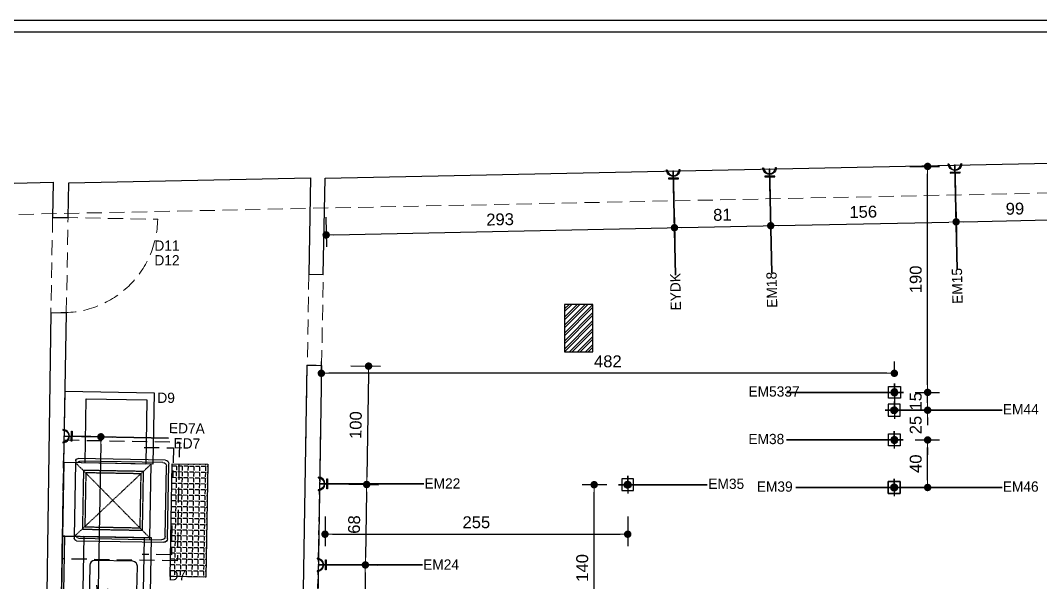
# Model space of a CAD drawing. Header units: centimetres. Extents: x 5488 to 20269, y -31398 to -19684.
# Drawn here: x 12233 to 13092, y -22398 to -21925 of the extents above; entities that cross this region are included whole.
import ezdxf
from ezdxf.enums import TextEntityAlignment as Align

# ---------------------------------------------------------------- set-up
doc = ezdxf.new("R2010")
doc.units = ezdxf.units.CM
doc.header["$PDMODE"] = 1
for name, pattern in [('( Hidden )', [0.375, 0.25, -0.125]), ('DASHED', [0.75, 0.5, -0.25]), ('HIDDEN', [9.524999999999999, 6.35, -3.175]), ('HIDDENX2', [19.049999999999997, 12.7, -6.349999999999998])]:
    doc.linetypes.add(name, pattern=pattern)
for name, color, linetype in [('-DWG_ANA', 7, 'Continuous'), ('ELEKTRİK', 10, 'Continuous'), ('S2000-002 Çizgi', 7, 'Continuous')]:
    doc.layers.add(name, color=color, linetype=linetype)
for name, color, linetype, lineweight in [('ELK', 1, 'Continuous', 35), ('xxx_Auto_Duvar_Duvar Gorunus 02', 251, 'Continuous', 9), ('xxx_Auto_Duvar_Duvar Plan Kesit', 7, 'Continuous', 30), ('xxx_Auto_Kaplama_Ahşap Tarama', 16, 'Continuous', 5), ('xxx_Auto_Tasiyici_Betonarme', 1, 'Continuous', 30), ('xxx_Auto_Tefris_Silik', 252, 'Continuous', 13)]:
    doc.layers.add(name, color=color, linetype=linetype, lineweight=lineweight)
doc.styles.add('AUTOBAN', font='')
doc.styles.add('TAKSİM', font='GOTHIC.TTF', dxfattribs={"height": 20})
doc.styles.get('AUTOBAN').set_extended_font_data('Helvetica Normal Tr')
doc.dimstyles.new('AUTO_DIM_1-50', dxfattribs={"dimtxt": 10, "dimasz": 6.25, "dimexe": 10, "dimexo": 10, "dimgap": 5, "dimtad": 1, "dimdec": 0, "dimzin": 0, "dimdsep": 46, "dimtxsty": 'AUTOBAN', "dimblk": 'DOT', "dimcen": 5, "dimclrd": 256, "dimclre": 256, "dimclrt": 256, "dimadec": 0, "dimazin": 0, "dimtfac": 1, "dimtdec": 0, "dimtix": 1, "dimtofl": 0, "dimtmove": 1, "dimatfit": 3, "dimfxl": 15, "dimfxlon": 1, "dimtolj": 1, "dimtzin": 0, "dimlwd": -1, "dimlwe": -1, "dimarcsym": 0})

# ---------------------------------------------------------------- blocks, each defined once
blk = doc.blocks.new('k2')
at = {"layer": 'xxx_Auto_Tasiyici_Betonarme'}
blk.add_lwpolyline([(-0.2400000000000091, 0), (-0.2400000000000091, -0.4000000000000057), (0, -0.4000000000000057), (0, 0)], close=True, dxfattribs=at)
blk = doc.blocks.new('A$C50025146')
at = {"layer": 'ELEKTRİK'}
for points in [[(16.0258407970905, 9.846670621633166), (16.5885051934838, 9.846670621633166), (16.5885051934838, 1.406704675742731), (16.0258407970905, 1.406704675742731)], [(6.940050297998823e-05, 5.345355450490388), (6.940050297998823e-05, 5.908019846885509), (22.50664525620232, 5.908019846885509), (22.50664525620232, 5.345355450490388)]]:
    blk.add_hatch(color=256, dxfattribs=at).paths.add_polyline_path(points)
h = blk.add_hatch(color=256, dxfattribs=at)
edge = h.paths.add_edge_path()
edge.add_line((23.70435837441619, 11.25333161261187), (23.70435837441619, 10.69066721622039))
edge.add_ellipse((23.70435837441619, 5.626687648689767), major_axis=(3.580774291992597, -3.580774291992606), ratio=0.9999999999999413, start_angle=134.9999999999983, end_angle=314.9999999999983)
edge.add_line((23.70435837441619, 0.5627080811555061), (23.70435837441619, 4.368476402305532e-05))
edge.add_ellipse((23.70435837441619, 5.626687648689767), major_axis=(3.978638102213783, 3.978638102213774), ratio=0.9999999999999128, start_angle=45.0000000000025, end_angle=225.0000000000025, ccw=False)
for points, elevation in [([(16.0258407970905, 1.406704675742731), (16.0258407970905, 9.846670621633166), (16.5885051934838, 9.846670621633166), (16.5885051934838, 1.406704675742731)], 4.791194770819646e-08), ([(6.940050297998823e-05, 5.908019846885509), (22.50664525620232, 5.908019846885509), (22.50664525620232, 5.345355450490388), (6.940050297998823e-05, 5.345355450490388)], 4.794507297291503e-08)]:
    blk.add_lwpolyline(points, close=True, dxfattribs=dict(at, elevation=elevation))
at = {"layer": 'ELEKTRİK', "elevation": 4.798666618537076e-08}
blk.add_lwpolyline([(23.70435837441437, 4.368476402305532e-05), (23.70435837441619, 0.5627080811555061, -0.9999999999999944), (23.70435837441619, 10.69066721622039), (23.70435837441619, 11.25333161261187, 0.9999999999999944)], format="xyb", close=True, dxfattribs=at)
blk = doc.blocks.new('A$C611F6802')
at = {"layer": '-DWG_ANA'}
h = blk.add_hatch(dxfattribs=at)
h.set_pattern_fill('ANSI31', color=1, style=0)
h.set_pattern_definition([(45, (-55670.14020227872, -22065.11067284289), (-0.08838834764831843, 0.08838834764831845), [])])
h.paths.add_polyline_path([(4.423971784401617, 7.700424825947266, 1), (10.13888412773802, 7.700424825947266, 1)])
at = {"layer": '-DWG_ANA', "color": 1}
for p, q in [((7.28142795606982, 7.700424825947266), (7.28142795606982, 15.25836134111159)), ((7.28142795606982, 15.25836134111159), (7.28142795606982, 0)), ((7.28142795606982, 7.629180670555797), (0, 7.629180670555797)), ((7.28142795606982, 7.629180670555797), (14.67722620816494, 7.629180670555797)), ((14.67722620816494, 7.629180670555797), (7.28142795606982, 7.629180670555797))]:
    blk.add_line(p, q, dxfattribs=at)
blk.add_lwpolyline([(2.28142795606982, 2.700424825947266), (12.28142795606982, 2.700424825947266), (12.28142795606982, 12.70042482594727), (2.28142795606982, 12.70042482594727)], close=True, dxfattribs=at)
blk.add_circle((7.28142795606982, 7.700424825947266), 2.857456171668203, dxfattribs=at)
blk = doc.blocks.new('_DOT')
at = {"color": 0, "linetype": 'ByBlock', "lineweight": 0}
blk.add_line((-0.5, 1e-16), (-1, 2e-16), dxfattribs=at)
at = {"linetype": 'ByBlock', "lineweight": 0, "const_width": 0.5}
blk.add_lwpolyline([(-0.25, 0, 1), (0.25, 0, 1)], format="xyb", close=True, dxfattribs=at)
blk = doc.blocks.new('*D206')
at = {"transparency": 16777216}
for p, q in [((12783.61546504206, -22084.85001358905), (12784.13434572477, -22109.84462826576)), ((12490.44630414742, -22090.93611718871), (12490.96518483014, -22115.93073186542)), ((12497.00628622623, -22105.80316582406), (12777.67813978251, -22099.97650256576))]:
    blk.add_line(p, q, dxfattribs=at)
at = {"layer": 'Defpoints', "color": 0, "transparency": 16777216}
for p in [(12489.7684542764, -22058.28391621188), (12782.93761517103, -22052.19781261222), (12783.92679345169, -22099.84678239508)]:
    blk.add_point(p, dxfattribs=at)
at = {"transparency": 16777216, "xscale": 6.25, "yscale": 6.25, "zscale": 6.25}
for p, rotation in [((12490.75763255705, -22105.93288599473), 181.1892723237227), ((12783.92679345169, -22099.84678239508), 1.18927232372277)]:
    blk.add_blockref('_DOT', p, dxfattribs=dict(at, rotation=rotation))
at = {"transparency": 16777216, "insert": (12637.13466073128, -22092.89198832422), "char_height": 10, "attachment_point": 5, "rotation": 1.18927232372277, "style": 'AUTOBAN'}
blk.add_mtext('\\A1;293', dxfattribs=at)
blk = doc.blocks.new('*D207')
at = {"transparency": 16777216}
for p, q in [((12783.61546504206, -22084.85001358905), (12784.13434572477, -22109.84462826576)), ((12864.6409585997, -22083.16794871395), (12865.15983928242, -22108.16256339066)), ((12790.17544712087, -22099.7170622244), (12858.70363334015, -22098.29443769065))]:
    blk.add_line(p, q, dxfattribs=at)
at = {"layer": 'Defpoints', "color": 0, "transparency": 16777216}
for p in [(12863.96310872867, -22050.51574773713), (12782.93761517103, -22052.19781261222), (12864.95228700933, -22098.16471751998)]:
    blk.add_point(p, dxfattribs=at)
at = {"transparency": 16777216, "xscale": 6.25, "yscale": 6.25, "zscale": 6.25}
for p, rotation in [((12783.92679345169, -22099.84678239508), 181.1892723237227), ((12864.95228700933, -22098.16471751998), 1.189272323722758)]:
    blk.add_blockref('_DOT', p, dxfattribs=dict(at, rotation=rotation))
at = {"transparency": 16777216, "insert": (12824.23198795742, -22089.00790408684), "char_height": 10, "attachment_point": 5, "rotation": 1.1892723237227576, "style": 'AUTOBAN'}
blk.add_mtext('\\A1;81', dxfattribs=at)
blk = doc.blocks.new('*D208')
at = {"transparency": 16777216}
for p, q in [((12864.6409585997, -22083.16794871395), (12865.15983928242, -22108.16256339066)), ((13020.71600828738, -22079.92787762727), (13021.2348889701, -22104.92249230398)), ((12871.20094067851, -22098.0349973493), (13014.77868302783, -22095.05436660398))]:
    blk.add_line(p, q, dxfattribs=at)
at = {"layer": 'Defpoints', "color": 0, "transparency": 16777216}
for p in [(12863.96310872867, -22050.51574773713), (13020.50528751418, -22069.77740429869), (13021.02733669701, -22094.9246464333)]:
    blk.add_point(p, dxfattribs=at)
at = {"transparency": 16777216, "xscale": 6.25, "yscale": 6.25, "zscale": 6.25}
for p, rotation in [((13021.02733669701, -22094.9246464333), 1.189272323722758), ((12864.95228700933, -22098.16471751998), 181.1892723237227)]:
    blk.add_blockref('_DOT', p, dxfattribs=dict(at, rotation=rotation))
at = {"transparency": 16777216, "insert": (12942.78225958009, -22086.54683610595), "char_height": 10, "attachment_point": 5, "rotation": 1.1892723237227576, "style": 'AUTOBAN'}
blk.add_mtext('\\A1;156', dxfattribs=at)
blk = doc.blocks.new('*D209')
at = {"transparency": 16777216}
for p, q in [((13020.71600828738, -22079.92787762727), (13021.2348889701, -22104.92249230398)), ((13120.09449981354, -22077.86481003462), (13120.61338049625, -22102.85942471133)), ((13027.27599036619, -22094.79492626262), (13114.15717455399, -22092.99129901133))]:
    blk.add_line(p, q, dxfattribs=at)
at = {"layer": 'Defpoints', "color": 0, "transparency": 16777216}
for p in [(13119.88377904033, -22067.71433670604), (13020.50528751418, -22069.77740429869), (13120.40582822317, -22092.86157884065)]:
    blk.add_point(p, dxfattribs=at)
at = {"transparency": 16777216, "xscale": 6.25, "yscale": 6.25, "zscale": 6.25}
for p, rotation in [((13021.02733669701, -22094.9246464333), 181.1892723237227), ((13120.40582822317, -22092.86157884065), 1.189272323722758)]:
    blk.add_blockref('_DOT', p, dxfattribs=dict(at, rotation=rotation))
at = {"transparency": 16777216, "insert": (13070.509030187, -22083.89526676629), "char_height": 10, "attachment_point": 5, "rotation": 1.1892723237227576, "style": 'AUTOBAN'}
blk.add_mtext('\\A1;99', dxfattribs=at)
blk = doc.blocks.new('*D222')
at = {"transparency": 16777216}
for p, q in [((12511.45528783365, -22216.00697180418), (12536.45202966725, -22216.41057768138)), ((12526.35243146451, -22222.4983207889), (12524.9463729243, -22309.58050744266)), ((12509.84742635484, -22315.58752937474), (12534.84416818845, -22315.99113525194))]:
    blk.add_line(p, q, dxfattribs=at)
at = {"layer": 'Defpoints', "color": 0, "transparency": 16777216}
for p in [(12486.94675881996, -22215.61124877687), (12485.33889734115, -22315.19180634743), (12524.845471455, -22315.82969290106)]:
    blk.add_point(p, dxfattribs=at)
at = {"transparency": 16777216, "xscale": 6.25, "yscale": 6.25, "zscale": 6.25}
for p, rotation in [((12526.45333293381, -22216.2491353305), 89.07496328000178), ((12524.845471455, -22315.82969290106), 269.0749632800018)]:
    blk.add_blockref('_DOT', p, dxfattribs=dict(at, rotation=rotation))
at = {"transparency": 16777216, "insert": (12515.65070546097, -22265.8779717649), "char_height": 10, "attachment_point": 5, "rotation": 89.0749632800018, "style": 'AUTOBAN'}
blk.add_mtext('\\A1;100', dxfattribs=at)
blk = doc.blocks.new('*D223')
at = {"transparency": 16777216}
for p, q in [((12509.84742635484, -22315.58752937474), (12534.84416818844, -22315.99113525194)), ((12524.7445699857, -22322.07887835947), (12523.85409166776, -22377.22935529628)), ((12511.42564125592, -22383.27949596565), (12533.75188693191, -22383.63998310556))]:
    blk.add_line(p, q, dxfattribs=at)
at = {"layer": 'Defpoints', "color": 0, "transparency": 16777216}
for p in [(12485.33889734115, -22315.19180634743), (12501.42694452248, -22383.11805361478), (12523.75319019846, -22383.47854075468)]:
    blk.add_point(p, dxfattribs=at)
at = {"transparency": 16777216, "xscale": 6.25, "yscale": 6.25, "zscale": 6.25}
for p, rotation in [((12524.845471455, -22315.82969290106), 89.07496328000178), ((12523.75319019846, -22383.47854075468), 269.0749632800018)]:
    blk.add_blockref('_DOT', p, dxfattribs=dict(at, rotation=rotation))
at = {"transparency": 16777216, "insert": (12514.30063409329, -22349.492674477), "char_height": 10, "attachment_point": 5, "rotation": 89.07496328000177, "style": 'AUTOBAN'}
blk.add_mtext('\\A1;68', dxfattribs=at)
blk = doc.blocks.new('*D224')
at = {"transparency": 16777216}
for p, q in [((12511.42564125592, -22383.27949596565), (12533.7518869319, -22383.63998310556)), ((12523.65228872916, -22389.72772621308), (12522.67105943843, -22450.49873239914)), ((12507.57211286897, -22456.50575433122), (12532.56885470258, -22456.90936020842))]:
    blk.add_line(p, q, dxfattribs=at)
at = {"layer": 'Defpoints', "color": 0, "transparency": 16777216}
for p in [(12501.42694452248, -22383.11805361478), (12494.30485616508, -22456.29153670176), (12522.57015796913, -22456.74791785754)]:
    blk.add_point(p, dxfattribs=at)
at = {"transparency": 16777216, "xscale": 6.25, "yscale": 6.25, "zscale": 6.25}
for p, rotation in [((12523.75319019846, -22383.47854075468), 89.07496328000178), ((12522.57015796913, -22456.74791785754), 269.0749632800018)]:
    blk.add_blockref('_DOT', p, dxfattribs=dict(at, rotation=rotation))
at = {"transparency": 16777216, "insert": (12513.16297735036, -22419.95178695523), "char_height": 10, "attachment_point": 5, "rotation": 89.07496328000177, "style": 'AUTOBAN'}
blk.add_mtext('\\A1;73', dxfattribs=at)
blk = doc.blocks.new('*D227')
at = {"transparency": 16777216}
for p, q in [((12489.76845427639, -22342.6495520155), (12489.76845427639, -22367.6495520155)), ((12744.57582125937, -22342.6495520155), (12744.57582125937, -22367.6495520155)), ((12496.01845427639, -22357.6495520155), (12738.32582125937, -22357.6495520155))]:
    blk.add_line(p, q, dxfattribs=at)
at = {"layer": 'Defpoints', "color": 0, "transparency": 16777216}
for p in [(12489.76845427639, -22058.28391621188), (12744.57582125937, -22308.60562162493), (12744.57582125937, -22357.6495520155)]:
    blk.add_point(p, dxfattribs=at)
at = {"transparency": 16777216, "xscale": 6.25, "yscale": 6.25, "zscale": 6.25, "rotation": 180}
blk.add_blockref('_DOT', (12489.76845427639, -22357.6495520155), dxfattribs=at)
at = {"transparency": 16777216, "xscale": 6.25, "yscale": 6.25, "zscale": 6.25}
blk.add_blockref('_DOT', (12744.57582125937, -22357.6495520155), dxfattribs=at)
at = {"transparency": 16777216, "insert": (12617.17213776788, -22347.6495520155), "char_height": 10, "attachment_point": 5, "style": 'AUTOBAN'}
blk.add_mtext('\\A1;255', dxfattribs=at)
blk = doc.blocks.new('*D231')
at = {"transparency": 16777216}
for p, q in [((12486.69911267585, -22222.28732308843), (12486.69911267585, -22212.28732308843)), ((12968.99402406922, -22222.28732308843), (12968.99402406922, -22212.28732308843)), ((12962.74402406922, -22222.28732308843), (12492.94911267585, -22222.28732308843))]:
    blk.add_line(p, q, dxfattribs=at)
at = {"layer": 'Defpoints', "color": 0, "transparency": 16777216}
for p in [(12486.69911267585, -22222.28732308843), (12486.69911267585, -22230.94885181984), (12968.99402406922, -22230.94885181984)]:
    blk.add_point(p, dxfattribs=at)
at = {"transparency": 16777216, "xscale": 6.25, "yscale": 6.25, "zscale": 6.25, "rotation": 180}
blk.add_blockref('_DOT', (12486.69911267585, -22222.28732308843), dxfattribs=at)
at = {"transparency": 16777216, "xscale": 6.25, "yscale": 6.25, "zscale": 6.25}
blk.add_blockref('_DOT', (12968.99402406922, -22222.28732308843), dxfattribs=at)
at = {"transparency": 16777216, "insert": (12727.84656837254, -22212.28732308843), "char_height": 10, "attachment_point": 5, "style": 'AUTOBAN'}
blk.add_mtext('\\A1;482', dxfattribs=at)
blk = doc.blocks.new('*D249')
at = {"transparency": 16777216}
for p, q in [((12726.94664058882, -22316.00141987703), (12706.31624116472, -22316.00141987703)), ((12716.31624116472, -22449.75141987703), (12716.31624116472, -22322.25141987703)), ((12718.43817220411, -22456.00141987703), (12706.31624116472, -22456.00141987703))]:
    blk.add_line(p, q, dxfattribs=at)
at = {"layer": 'Defpoints', "color": 0, "transparency": 16777216}
for p in [(12716.31624116472, -22316.00141987703), (12736.94664058882, -22316.00141987703), (12728.43817220411, -22456.00141987703)]:
    blk.add_point(p, dxfattribs=at)
at = {"transparency": 16777216, "xscale": 6.25, "yscale": 6.25, "zscale": 6.25}
for p, rotation in [((12716.31624116472, -22316.00141987703), 90), ((12716.31624116472, -22456.00141987703), 270)]:
    blk.add_blockref('_DOT', p, dxfattribs=dict(at, rotation=rotation))
at = {"transparency": 16777216, "insert": (12706.31624116471, -22386.00141987703), "char_height": 10, "attachment_point": 5, "rotation": 90, "style": 'AUTOBAN'}
blk.add_mtext('\\A1;140', dxfattribs=at)
blk = doc.blocks.new('*D250')
at = {"transparency": 16777216}
for p, q in [((12986.55196058439, -22278.34465007194), (13007.02235147487, -22278.34465007194)), ((12997.02235147487, -22312.09465007194), (12997.02235147487, -22284.59465007194)), ((12986.55196058439, -22318.34465007194), (13007.02235147487, -22318.34465007194))]:
    blk.add_line(p, q, dxfattribs=at)
at = {"layer": 'Defpoints', "color": 0, "transparency": 16777216}
for p in [(12976.55196058439, -22278.34465007194), (12997.02235147487, -22278.34465007194), (12976.55196058439, -22318.34465007194)]:
    blk.add_point(p, dxfattribs=at)
at = {"transparency": 16777216, "xscale": 6.25, "yscale": 6.25, "zscale": 6.25}
for p, rotation in [((12997.02235147487, -22278.34465007194), 90), ((12997.02235147487, -22318.34465007194), 270)]:
    blk.add_blockref('_DOT', p, dxfattribs=dict(at, rotation=rotation))
at = {"transparency": 16777216, "insert": (12987.02235147486, -22298.34465007194), "char_height": 10, "attachment_point": 5, "rotation": 90, "style": 'AUTOBAN'}
blk.add_mtext('\\A1;40', dxfattribs=at)
blk = doc.blocks.new('*D251')
at = {"transparency": 16777216}
for p, q in [((12997.02235147489, -22247.09465007194), (12997.02235147489, -22240.84465007194)), ((12986.62320473979, -22253.34465007194), (13007.02235147489, -22253.34465007194)), ((12986.55196058439, -22278.34465007194), (13007.02235147489, -22278.34465007194)), ((12997.02235147489, -22284.59465007194), (12997.02235147489, -22290.84465007194))]:
    blk.add_line(p, q, dxfattribs=at)
at = {"layer": 'Defpoints', "color": 0, "transparency": 16777216}
for p in [(12976.62320473979, -22253.34465007194), (12997.02235147489, -22253.34465007194), (12976.55196058439, -22278.34465007194)]:
    blk.add_point(p, dxfattribs=at)
at = {"transparency": 16777216, "xscale": 6.25, "yscale": 6.25, "zscale": 6.25}
for p, rotation in [((12997.02235147489, -22253.34465007194), 270), ((12997.02235147489, -22278.34465007194), 90)]:
    blk.add_blockref('_DOT', p, dxfattribs=dict(at, rotation=rotation))
at = {"transparency": 16777216, "insert": (12987.02235147488, -22265.84465007194), "char_height": 10, "attachment_point": 5, "rotation": 90, "style": 'AUTOBAN'}
blk.add_mtext('\\A1;25', dxfattribs=at)
blk = doc.blocks.new('*D252')
at = {"transparency": 16777216}
for p, q in [((12997.0223514749, -22232.09465007194), (12997.0223514749, -22225.84465007194)), ((12986.62320473979, -22238.34465007194), (13007.0223514749, -22238.34465007194)), ((12986.62320473979, -22253.34465007194), (13007.0223514749, -22253.34465007194)), ((12997.0223514749, -22259.59465007194), (12997.0223514749, -22265.84465007194))]:
    blk.add_line(p, q, dxfattribs=at)
at = {"layer": 'Defpoints', "color": 0, "transparency": 16777216}
for p in [(12976.62320473979, -22238.34465007194), (12997.0223514749, -22238.34465007194), (12976.62320473979, -22253.34465007194)]:
    blk.add_point(p, dxfattribs=at)
at = {"transparency": 16777216, "xscale": 6.25, "yscale": 6.25, "zscale": 6.25}
for p, rotation in [((12997.0223514749, -22238.34465007194), 270), ((12997.0223514749, -22253.34465007194), 90)]:
    blk.add_blockref('_DOT', p, dxfattribs=dict(at, rotation=rotation))
at = {"transparency": 16777216, "insert": (12987.02235147489, -22245.84465007194), "char_height": 10, "attachment_point": 5, "rotation": 90, "style": 'AUTOBAN'}
blk.add_mtext('\\A1;15', dxfattribs=at)
blk = doc.blocks.new('*D253')
at = {"transparency": 16777216}
for p, q in [((12982.02235147492, -22048.28252158324), (13007.02235147492, -22048.28252158324)), ((12997.02235147492, -22232.09465007194), (12997.02235147492, -22054.53252158324)), ((12986.62320473979, -22238.34465007194), (13007.02235147492, -22238.34465007194))]:
    blk.add_line(p, q, dxfattribs=at)
at = {"layer": 'Defpoints', "color": 0, "transparency": 16777216}
for p in [(12971.53818150089, -22048.28252158324), (12997.02235147492, -22048.28252158324), (12976.62320473979, -22238.34465007194)]:
    blk.add_point(p, dxfattribs=at)
at = {"transparency": 16777216, "xscale": 6.25, "yscale": 6.25, "zscale": 6.25}
for p, rotation in [((12997.02235147492, -22048.28252158324), 90), ((12997.02235147492, -22238.34465007194), 270)]:
    blk.add_blockref('_DOT', p, dxfattribs=dict(at, rotation=rotation))
at = {"transparency": 16777216, "insert": (12987.02235147491, -22143.31358582759), "char_height": 10, "attachment_point": 5, "rotation": 90, "style": 'AUTOBAN'}
blk.add_mtext('\\A1;190', dxfattribs=at)
blk = doc.blocks.new('*D259')
at = {"transparency": 16777216}
for p, q in [((12286.13780764676, -22275.46165936936), (12311.13383408377, -22275.90737492902)), ((12301.02399461905, -22281.97809531441), (12295.73426704496, -22578.6295525553)), ((12280.62522229284, -22584.61112982876), (12305.62124872986, -22585.05684538842))]:
    blk.add_line(p, q, dxfattribs=at)
at = {"layer": 'Defpoints', "color": 0, "transparency": 16777216}
for p in [(12270.1889157315, -22275.17726739595), (12264.67633037759, -22584.32673785535), (12295.62283815505, -22584.87855916455)]:
    blk.add_point(p, dxfattribs=at)
at = {"transparency": 16777216, "xscale": 6.25, "yscale": 6.25, "zscale": 6.25}
for p, rotation in [((12301.13542350896, -22275.72908870516), 88.97844105911541), ((12295.62283815505, -22584.87855916455), 268.9784410591155)]:
    blk.add_blockref('_DOT', p, dxfattribs=dict(at, rotation=rotation))
at = {"transparency": 16777216, "insert": (12288.3807202572, -22430.125537711), "char_height": 10, "attachment_point": 5, "rotation": 88.97844105911545, "style": 'AUTOBAN'}
blk.add_mtext('\\A1;309', dxfattribs=at)
blk = doc.blocks.new('A$C7ED97EAE')
at = {"layer": 'S2000-002 Çizgi', "color": 1}
for p, q in [((3.500010246488272, 88.50000217834713), (65.50001024648736, 88.50000217834713)), ((3.500010246488272, 15.00000217834713), (3.500010246488272, 88.50000217834713)), ((65.50001024648827, 88.50000217834713), (65.50001024648827, 15.00000217834713)), ((2.000010246488272, 78.50000217834712), (3.500010246488272, 78.50000217834712)), ((3.500010246488272, 78.50000217834712), (65.50001024648827, 78.50000217834712)), ((65.50001024648827, 78.50000217834712), (67.00001024648827, 78.50000217834712)), ((1.0246488273e-05, 3.000002178347132), (1.0246488273e-05, 76.50000217834712)), ((2.000010246488272, 5.000002178347131), (2.000010246488272, 75.00000217834712)), ((3.500010246488272, 76.50000217834712), (3.500010246488272, 76.50000217834712)), ((65.50001024648827, 76.50000217834712), (65.50001024648827, 76.50000217834712)), ((67.00001024648827, 75.00000217834712), (67.00001024648827, 5.000002178347131)), ((69.00001024648827, 76.50000217834712), (69.00001024648827, 3.000002178347132)), ((65.50001024648827, 15.00000217834713), (3.500010246488272, 15.00000217834713)), ((67.00001024648827, 15.00000217834713), (65.50001024648827, 15.00000217834713)), ((66.00001024648827, 2.1783471311e-06), (3.000010246488272, 2.1783471311e-06)), ((64.00001024648827, 2.00000217834713), (5.000010246488271, 2.00000217834713))]:
    blk.add_line(p, q, dxfattribs=at)
at = {"layer": 'S2000-002 Çizgi', "color": 1, "linetype": 'DASHED'}
for p, q in [((65.50001024648827, 78.50000217834712), (3.500010246488272, 15.00000217834713)), ((65.50001024648827, 15.00000217834713), (3.500010246488272, 78.50000217834712))]:
    blk.add_line(p, q, dxfattribs=at)
for points in [[(9.500010246488273, 21.50000217834713), (59.50001024648827, 21.50000217834713), (59.50001024648827, 71.50000217834712), (9.500010246488273, 71.50000217834712)], [(11.50001024648827, 23.50000217834713), (57.50001024648829, 23.50000217834713), (57.50001024648829, 69.50000217834713), (11.50001024648827, 69.50000217834713)]]:
    blk.add_lwpolyline(points, close=True, dxfattribs=at)
at = {"layer": 'S2000-002 Çizgi', "color": 1}
for centre, radius, start, end in [((2.000010246488272, 76.50000217834712), 2, 90, 180), ((67.00001024648827, 76.50000217834712), 2, 0, 90), ((3.500010246488272, 75.00000217834712), 1.5, 90, 180), ((65.50001024648827, 75.00000217834712), 1.5, 0, 90), ((3.000010246488272, 3.000002178347132), 3, 180, 270), ((5.000010246488271, 5.000002178347131), 3, 180, 270), ((64.00001024648827, 5.000002178347131), 3, 270, 0), ((66.00001024648827, 3.000002178347132), 3, 270, 0)]:
    blk.add_arc(centre, radius, start, end, dxfattribs=at)
blk = doc.blocks.new('A$C7BE05278')
at = {"layer": 'S2000-002 Çizgi'}
h = blk.add_hatch(color=256, dxfattribs=at)
h.paths.add_polyline_path([(4.65492532542612, 9.898020504060693, -0.0254540388138724), (4.812879836260434, 10.41693911079756, 0.2780631643644909), (0.7747914160390792, 7.517978797636258), (1.234198395288331, 7.32063334565737, -0.265674594482287)])
h.paths.add_polyline_path([(5.353358682546056, 10.42993756238593, 0.0280936702696383), (4.812879836260434, 10.41693911079756, 0.0254540388138724), (4.65492532542612, 9.898020504060693, -0.0306092462859367), (5.181602026086694, 9.932388311858176, -0.0272591832210282)])
h.paths.add_polyline_path([(5.353358682546056, 10.42993756238593, 0.0272591832210282), (5.181602026086694, 9.932388311858176, -0.171750561192016), (7.899726513819588, 8.982432861739193), (7.899729735640903, 8.982430275491424), (7.899729401836339, 8.982430543446297, -1.347304958902411), (5.221877083569778, 7.148029008417777, -0.1472281063571507), (5.181602026086694, 9.932388311858176, 0.0306092462859367), (4.65492532542612, 9.898020504060693, 0.1387307607989161), (4.745227610351321, 6.997014837954793, 1.34730583943699), (8.212723477333382, 9.372346827678484, 0.1624762197968141)])
h.paths.add_polyline_path([(12.45762094412384, 12.65917178367999), (12.7298647963762, 13.07855619553947, 0.4831156493620086), (4.812879836260434, 10.41693911079756, -0.0280936702696383), (5.353358682546056, 10.42993756238593, -0.4706805542903977)])
for p, q in [((14.40235150171065, 47.58086184750027), (14.34350851271938, 41.66608065156107)), ((14.40235150171065, 47.58086184750027), (14.34350851271938, 41.66608065156107)), ((15.95783050593491, 47.56538722030972), (14.40235150171065, 47.58086184750027)), ((15.95783050593491, 47.56538722030972), (14.40235150171065, 47.58086184750027)), ((15.05397453925979, 47.56342329952031), (14.96802282848966, 38.92372685754617)), ((15.89898751694363, 41.6506060243705), (15.95783050593491, 47.56538722030972)), ((15.89898751694363, 41.6506060243705), (15.95783050593491, 47.56538722030972)), ((14.34350851271938, 41.66608065156107), (15.89898751694363, 41.6506060243705)), ((14.34350851271938, 41.66608065156107), (15.89898751694363, 41.6506060243705)), ((0.4716359942422061, 7.325071192618452), (9.4769175121e-06, 0.0185255322094236)), ((0.4716359942422061, 7.325071192618452), (9.4769175121e-06, 0.0185255322094236)), ((9.4769175121e-06, 0.0185255322094236), (1.861543294268813, 6.1296668719e-06)), ((1.535373552274903, 7.314488637601698), (0.4716359942422061, 7.325071192618452)), ((1.535373552274903, 7.314488637601698), (0.4716359942422061, 7.325071192618452)), ((1.861543294268813, 6.1296668719e-06), (1.535373552274903, 7.314488637601698)), ((1.861543294268813, 6.1296668719e-06), (1.535373552274903, 7.314488637601698))]:
    blk.add_line(p, q, dxfattribs=at)
for centre in [(6.314589084258841, 47.78329982142714), (23.46730341442798, 47.61265665694464)]:
    blk.add_circle(centre, 1.993874977281848, dxfattribs=at)
for centre, radius, start, end in [((17.82680986622336, 38.89528631703979), 2.858928504083036, 179.4300137922993, 359.4300137922993), ((25.12949267821341, 38.82263583850546), 7.635478373126423, 179.4300137922993, 242.0345847360836), ((19.08999451502632, 38.88271956978042), 1.595681346909053, 359.4300137922993, 179.4300137922993), ((23.49082631873057, 30.87532891503679), 5.527892281424153, 105.7663214360119, 225.7833022096344), ((22.59485810685442, 34.04873204564956), 2.230431672701923, 242.0345847360836, 105.7663214360119), ((20.00265972198554, 25.62346279921712), 3.799618576710261, 74.94982581877468, 261.676276722932), ((20.62206227895422, 27.92703372511642), 1.414225833737619, 225.7833022096251, 74.94982581877468), ((14.42075435163315, 12.55902078819417), 4.976371051418456, 103.1198648412354, 200.7742766455444), ((15.58606062344461, 16.67745475712672), 3.769138441851062, 86.01564200185838, 220.6772142536101), ((13.69040291559258, 15.69259721900789), 1.758807614922345, 236.8087816260012, 103.1198648412354), ((18.06809985253994, 21.07761661258246), 3.832238507482823, 52.40891607280108, 229.1111938374276), ((16.4536987744907, 19.21316511866189), 1.365972055132788, 229.1111938374374, 116.3243312398787), ((19.63543381116801, 23.1134965293395), 1.262930668137685, 261.676276722919, 52.40891607280108), ((4.787944316811715, 5.590785390297241), 4.314801899373919, 51.24500499218345, 156.7533020701397), ((9.416469617796793, 8.58028023542829), 4.830957637394316, 57.01033789900134, 197.5794707896074), ((6.427540017452201, 7.633314489045002), 1.695603705118359, 197.5794707896074, 51.24500499219361), ((11.20815072166442, 11.34031731163076), 1.54037625411754, 200.7742766455201, 57.01033789900134)]:
    blk.add_arc(centre, radius, start, end, dxfattribs=at)
blk.add_solid([(15.89898751694363, 41.6506060243705), (14.34350851271938, 41.66608065156107), (15.95783050593491, 47.56538722030972), (14.40235150171065, 47.58086184750027)], dxfattribs=at)
blk = doc.blocks.new('A$C779fab6c')
at = {"layer": 'S2000-002 Çizgi'}
for p, q in [((30.73785798781682, 91.65767612369018), (29.62519018080638, 99.46938916224462)), ((34.54710018631522, 90.42749333317624), (39.55500359466532, 96.52518090291414)), ((36.21017856356048, 86.5188383819659), (44.10073559367447, 86.5188383819659)), ((30.73785798781682, 63.22886887173445), (29.62519018080638, 55.41715583318)), ((34.54710018631522, 64.45905166224838), (39.55500359466532, 58.36136409251048)), ((36.21017856356048, 68.36770661345872), (44.10073559367447, 68.36770661345872))]:
    blk.add_line(p, q, dxfattribs=at)
for points in [[(0, 140), (0, 0), (75, 0), (75, 140)], [(0, 140), (0, 0), (2, 0), (2, 140)], [(18, 140), (18, 6), (69, 6), (69, 140)]]:
    blk.add_lwpolyline(points, close=True, dxfattribs=at)
for points in [[(63.5, 84), (63.5, 116, 0.4142135623730951), (59.5, 120), (27.5, 120, 0.4142135623730951), (23.5, 116), (23.5, 84, 0.4142135623730951), (27.5, 80), (59.5, 80, 0.4142135623730951)], [(63.5, 70.88654499542463), (63.5, 38.88654499542463, -0.4142135623730951), (59.5, 34.88654499542463), (27.5, 34.88654499542463, -0.4142135623730951), (23.5, 38.88654499542463), (23.5, 70.88654499542463, -0.4142135623730951), (27.5, 74.88654499542463), (59.5, 74.88654499542463, -0.4142135623730951)]]:
    blk.add_lwpolyline(points, format="xyb", close=True, dxfattribs=at)
for centre in [(31.24464343965883, 86.71420802235662), (31.24464343965883, 68.17233697306801)]:
    blk.add_circle(centre, 3.187919533039349, dxfattribs=at)
at = {"layer": 'S2000-002 Çizgi', "xscale": -1, "rotation": 90}
blk.add_blockref('A$C7BE05278', (58.83736098745794, 92.15251642319708), dxfattribs=at)

msp = doc.modelspace()

# ---------------------------------------------------------------- hatches: boundary and pattern name
h = msp.add_hatch()
h.set_pattern_fill('ANGLE', color=256, scale=0.7, angle=178.9610026648419)
h.set_pattern_definition([(178.9610026648419, (-5110.193483257439, -21.07811946799848), (-0.08866096405486469, -4.888696092359686), [3.556, -1.3335]), (268.9610026648419, (-5110.193483257439, -21.07811946799848), (4.888696092359686, -0.088660964054865), [3.556, -1.3335])])
h.paths.add_polyline_path([(12389.53453329118, -22393.85037840579), (12359.53946574423, -22393.30639048849), (12361.26209414902, -22298.32200992316), (12391.25716169597, -22298.86599784046)])
at = {"layer": 'xxx_Auto_Kaplama_Ahşap Tarama'}
h = msp.add_hatch(dxfattribs=at)
h.set_pattern_fill('ANSI32', color=256, scale=0.5)
h.set_pattern_definition([(45, (5110.193483257439, 0), (-3.367596045400933, 3.367596045400933), []), (45, (5112.438548257439, 0), (-3.367596045400933, 3.367596045400933), [])])
h.paths.add_polyline_path([(12715.32771586199, -22164.35020497737), (12691.32771586199, -22164.35020497737), (12691.32771586199, -22204.35020497737), (12715.32771586199, -22204.35020497737)])

# ---------------------------------------------------------------- linework, layer by layer
for points in [[(10906.04901358999, -24865.48062746934), (15021.04901358999, -24865.48062746934), (15021.04901358999, -21925.48062746933), (10906.04901358999, -21925.48062746933)], [(10916.04901358999, -24855.48062746934), (15011.04901358999, -24855.48062746934), (15011.04901358999, -21935.48062746933), (10916.04901358999, -21935.48062746933)], [(12361.26209414902, -22298.32200992316), (12391.25716169597, -22298.86599784046), (12389.53453329118, -22393.85037840579), (12359.53946574423, -22393.30639048849)]]:
    msp.add_lwpolyline(points, close=True)
at = {"layer": 'ELK', "color": 1}
for p, q in [((12865.78313764957, -22138.1870045278), (12863.96310872866, -22050.51574773712)), ((13021.85818733725, -22134.94693344114), (13020.03815841634, -22047.27567665045)), ((12784.75764409194, -22139.86906940291), (12782.93761517103, -22052.19781261222)), ((12878.22559095688, -22238.34465007194), (12969.06526822462, -22238.34465007194)), ((13059.76245718157, -22253.34465007194), (12968.92277991383, -22253.34465007194)), ((12357.95876688856, -22276.76734673259), (12270.28303809071, -22275.17726739595)), ((12878.15434680148, -22278.34465007194), (12968.99402406922, -22278.34465007194)), ((12573.02904372333, -22315.19180634752), (12485.33889734113, -22315.19180634749)), ((12811.34642501814, -22316.00141987702), (12744.50457710397, -22316.00141987702)), ((12886.04611706164, -22318.34465007194), (12968.92277991383, -22318.34465007194)), ((13059.69121302618, -22318.34465007194), (12968.85153575844, -22318.34465007194)), ((12571.92319851141, -22383.399385813), (12484.23305212922, -22383.39938581297))]:
    msp.add_line(p, q, dxfattribs=at)
at = {"layer": 'S2000-002 Çizgi', "color": 1}
for points in [[(12269.88048145314, -22297.37392498957), (12270.96845728774, -22237.38378989568), (12345.9561261551, -22238.74375968894), (12344.8681503205, -22298.73389478283)], [(12287.87752198131, -22297.70031773996), (12288.85670023245, -22243.70919615545), (12339.84831506225, -22244.63397561487), (12338.86913681111, -22298.62509719937)]]:
    msp.add_lwpolyline(points, close=True, dxfattribs=at)
at = {"layer": 'S2000-002 Çizgi', "color": 1, "linetype": 'HIDDENX2'}
msp.add_lwpolyline([(12367.20905886922, -22280.13594314245), (12365.39576581155, -22380.11950163227), (12268.41171407642, -22378.36060736633), (12270.22500713409, -22278.37704887651)], close=True, dxfattribs=at)
for points in [[(12337.54285876513, -22284.59874174698), (12362.11921629184, -22285.04445641406), (12361.67350162476, -22309.62081394076)], [(12360.93296720702, -22350.45330152818), (12360.48725253994, -22375.02965905489), (12335.91089501323, -22374.58394438781)]]:
    msp.add_lwpolyline(points, dxfattribs=at)
at = {"layer": 'xxx_Auto_Duvar_Duvar Gorunus 02', "color": 6, "linetype": '( Hidden )', "ltscale": 30}
msp.add_lwpolyline([(12262.78121296877, -22681.88945213718), (12262.60775661759, -22691.4536994388), (12466.1171577525, -22696.87295448605), (12474.84751814969, -22215.39424660675), (12486.94675881998, -22215.61124877585), (12478.10269073989, -22708.72386902296), (12251.57742198132, -22702.19751867111), (12251.87668884435, -22681.69168864295)], close=True, dxfattribs=at)
at = {"layer": 'xxx_Auto_Duvar_Duvar Plan Kesit'}
msp.add_lwpolyline([(11974.65770605436, -22081.19715201923), (11974.92820741643, -22068.93970598451), (12260.92840253275, -22061.46631359832), (12260.49529987845, -22091.14260092286), (12273.49067178487, -22091.37828384929), (12274.02309994229, -22062.02061240499), (12477.70351960169, -22057.88598506354), (12476.23281011939, -22138.9955004771), (12488.31698962175, -22139.21223252131), (12489.76845427639, -22058.28391621188), (13453.30790872537, -22038.28112695459), (13451.30031952328, -22923.93469284719), (13530.57696689005, -22923.93469284719), (13530.04929234155, -22701.09418005976), (13540.84304701464, -22701.03709336516), (13540.78181181898, -22673.72440122983), (13529.051949157, -22673.750699642), (13529.42819530583, -22633.61271400753), (13510.49572734744, -22633.85022780892), (13516.1571487652, -22334.50889137238)], dxfattribs=at)
for points in [[(12253.29765563041, -22584.32673785535), (12259.32787823198, -22171.13458403723), (12272.04003733873, -22171.36513064114), (12264.67633037759, -22584.32673785535)], [(12466.98834520464, -22696.82292270076), (12474.8475181497, -22215.39424660675), (12486.94675881998, -22215.61124877585), (12479.17695181614, -22696.82292270076)]]:
    msp.add_lwpolyline(points, close=True, dxfattribs=at)
at = {"layer": 'xxx_Auto_Tefris_Silik', "linetype": 'HIDDEN', "ltscale": 2}
for points in [[(13886.5740712805, -24402.00044009159), (13866.9236433986, -22062.73262043269), (13463.71018801417, -22063.10549290837), (11962.07574463018, -22094.24632784801)], [(12260.49529987845, -22091.14260092286), (12259.04466543229, -22171.12944771471)], [(12272.04003733873, -22171.36513064114), (12273.49067178488, -22091.37828384929)], [(12476.23281011939, -22138.9955004771), (12474.86257931764, -22215.39451673165)], [(12486.94675881998, -22215.61124877585), (12488.31698962176, -22139.21223252131)], [(12486.94675881998, -22215.61124877585), (12488.31698962176, -22139.21223252131)]]:
    msp.add_lwpolyline(points, dxfattribs=at)
msp.add_lwpolyline([(12268.99270491937, -22091.29378017731), (12348.97955171122, -22092.74441462341, -0.414213562373095), (12267.54207047326, -22171.28062696916)], format="xyb", dxfattribs=at)

# ---------------------------------------------------------------- block references
at = {"layer": '-DWG_ANA', "color": 0, "xscale": -1, "rotation": 270}
for p in [(12961.36484339867, -22245.62607802801), (12961.29359924328, -22285.62607802801), (12961.22235508788, -22325.62607802801)]:
    msp.add_blockref('A$C611F6802', p, dxfattribs=at)
at = {"layer": '-DWG_ANA', "color": 0, "rotation": 90.00000000000001}
for p in [(12976.62320473978, -22260.62607802801), (12752.20500192992, -22323.28284783309), (12976.55196058439, -22325.62607802801)]:
    msp.add_blockref('A$C611F6802', p, dxfattribs=at)
at = {"xscale": 100, "yscale": 100, "zscale": 100}
msp.add_blockref('k2', (12715.32771586199, -22164.35020497737), dxfattribs=at)
at = {"rotation": 358.9610026648418}
msp.add_blockref('A$C779fab6c', (12266.21762947664, -22499.340713139), dxfattribs=at)
at = {"layer": 'ELEKTRİK', "xscale": -1, "rotation": 271.1892723237191}
for p in [(12777.77927012188, -22074.81639282714, -4.794507297291816e-08), (12858.80476367951, -22073.13432795204, -4.794507297291816e-08), (13014.8798133672, -22069.89425686538, -4.794507297291816e-08)]:
    msp.add_blockref('A$C50025146', p, dxfattribs=at)
at = {"layer": 'ELEKTRİK'}
for p, rotation in [((12292.88801125107, -22269.95961629564, -4.794507297291503e-08), 178.9610026648382), ((12507.84554259735, -22309.56511869881, -4.794507297291816e-08), 180), ((12506.73969738543, -22377.7726981643, -4.794507297291503e-08), 180)]:
    msp.add_blockref('A$C50025146', p, dxfattribs=dict(at, rotation=rotation))
at = {"layer": 'S2000-002 Çizgi', "color": 1, "xscale": -1, "rotation": 88.96100266484186}
msp.add_blockref('A$C7ED97EAE', (12358.42939833744, -22295.47925459316), dxfattribs=at)

# ---------------------------------------------------------------- texts
at = {"style": 'TAKSİM'}
for s, p in [('D11', (12356.76248896485, -22119.2063821387)), ('D12', (12356.76248896485, -22131.53432564084)), ('D9', (12356.02917536578, -22247.20135720019)), ('D7', (12365.46904674566, -22396.53748089409))]:
    msp.add_text(s, height=8.64, dxfattribs=at).set_placement(p, align=Align.CENTER)
at = {"layer": 'ELK', "color": 1, "style": 'TAKSİM'}
for s, rotation, p in [('EM18', 91.18927232367508, (12870.16358836555, -22151.97020099833)), ('EM15', 91.18927232367508, (13026.23863805324, -22148.73012991167)), ('EYDK', 91.18927232367508, (12789.13809480792, -22153.65226587344)), ('ED7A', 358.961002664839, (12373.43883820011, -22272.87425320469)), ('ED7', 358.961002664839, (12373.43883820011, -22285.59418308708))]:
    msp.add_text(s, height=8.64, rotation=rotation, dxfattribs=at).set_placement(p, align=Align.CENTER)
for s, p in [('EM5337', (12846.21770638693, -22241.88811810125)), ('EM44', (13060.34094678211, -22256.88811810125)), ('EM38', (12846.14646223154, -22281.88811810125)), ('EM35', (12812.42587142014, -22319.54488790634)), ('EM39', (12853.2284164922, -22321.88811810125)), ('EM46', (13060.26970262672, -22321.88811810125))]:
    msp.add_text(s, height=8.64, dxfattribs=at).set_placement(p)
for s, p in [('EM22', (12588.58589876652, -22319.28524008198)), ('EM24', (12587.4800535546, -22387.49281954747))]:
    msp.add_text(s, height=8.64, dxfattribs=at).set_placement(p, align=Align.CENTER)

# ---------------------------------------------------------------- dimensions: what is measured, and where the dimension line sits
for base, p1, p2, angle, picture, middle in [((12864.95228700933, -22098.16471751998), (12782.93761517103, -22052.19781261222), (12863.96310872867, -22050.51574773713), 181.1892723237227, '*D207', (12824.23198795742, -22089.00790408684)), ((13021.02733669701, -22094.9246464333), (12863.96310872867, -22050.51574773713), (13020.50528751418, -22069.77740429868), 181.1892723237227, '*D208', (12942.78225958009, -22086.54683610595)), ((12997.02235147492, -22048.28252158324), (12976.62320473978, -22238.34465007194), (12971.53818150088, -22048.28252158323), 90, '*D253', (12987.02235147491, -22143.31358582759)), ((13120.40582822317, -22092.86157884065), (13020.50528751418, -22069.77740429868), (13119.88377904033, -22067.71433670604), 181.1892723237227, '*D209', (13070.509030187, -22083.89526676629)), ((12997.0223514749, -22238.34465007194), (12976.62320473978, -22253.34465007194), (12976.62320473978, -22238.34465007194), 90, '*D252', (12987.02235147489, -22245.84465007194)), ((12997.02235147489, -22253.34465007194), (12976.55196058439, -22278.34465007194), (12976.62320473978, -22253.34465007194), 90, '*D251', (12987.02235147488, -22265.84465007194)), ((12997.02235147487, -22278.34465007194), (12976.55196058439, -22318.34465007194), (12976.55196058439, -22278.34465007194), 90, '*D250', (12987.02235147486, -22298.34465007194)), ((12523.75319019846, -22383.47854075468), (12485.33889734115, -22315.19180634743), (12501.42694452249, -22383.11805361478), 89.07496328000178, '*D223', (12514.30063409329, -22349.492674477)), ((12716.31624116472, -22316.00141987703), (12728.4381722041, -22456.00141987702), (12736.94664058881, -22316.00141987702), 90, '*D249', (12706.31624116471, -22386.00141987703)), ((12522.57015796913, -22456.74791785754), (12501.42694452249, -22383.11805361478), (12494.30485616508, -22456.29153670176), 89.07496328000178, '*D224', (12513.16297735036, -22419.95178695523))]:
    dim = msp.add_linear_dim(base=base, p1=p1, p2=p2, angle=angle, dimstyle='AUTO_DIM_1-50')
    dim.commit()
    dim.dimension.update_dxf_attribs({"geometry": picture, "text_midpoint": middle})
for base, p1, p2, picture, middle in [((12744.57582125937, -22357.6495520155), (12489.76845427639, -22058.28391621188), (12744.57582125937, -22308.60562162493), '*D227', (12617.17213776788, -22347.6495520155)), ((12486.69911267585, -22222.28732308843), (12968.99402406922, -22230.94885181984), (12486.69911267585, -22230.94885181984), '*D231', (12727.84656837254, -22212.28732308843))]:
    dim = msp.add_linear_dim(base=base, p1=p1, p2=p2, dimstyle='AUTO_DIM_1-50')
    dim.commit()
    dim.dimension.update_dxf_attribs({"geometry": picture, "text_midpoint": middle})
for p1, p2, distance, picture, middle in [((12489.76845427639, -22058.28391621188), (12782.93761517103, -22052.19781261222), -47.65923619865328, '*D206', (12637.13466073128, -22092.89198832422)), ((12486.94675881996, -22215.61124877687), (12485.33889734115, -22315.19180634743), 39.51172354464612, '*D222', (12515.65070546097, -22265.8779717649)), ((12270.1889157315, -22275.17726739595), (12264.67633037759, -22584.32673785535), 30.951427275292122, '*D259', (12288.3807202572, -22430.125537711))]:
    dim = msp.add_aligned_dim(p1=p1, p2=p2, distance=distance, dimstyle='AUTO_DIM_1-50')
    dim.commit()
    dim.dimension.update_dxf_attribs({"geometry": picture, "text_midpoint": middle})

doc.saveas('drawing.dxf')
